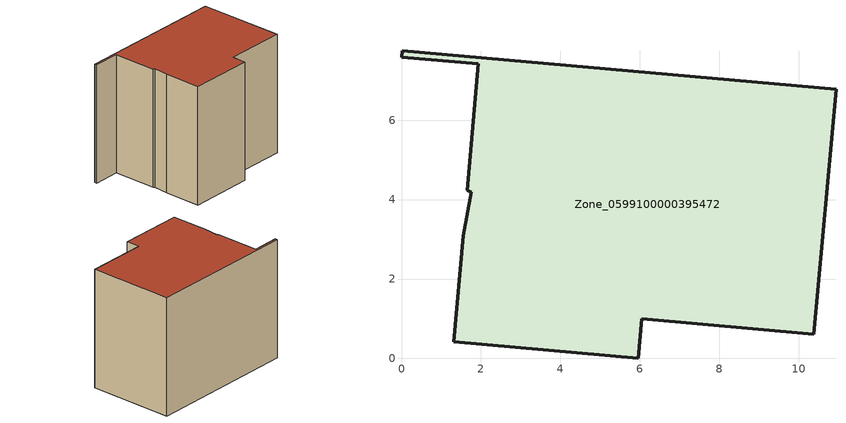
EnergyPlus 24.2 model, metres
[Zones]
Zone_0599100000395472
 floor ground (C_G): 1.93,7.41 0,7.59 0.01,7.75 10.94,6.78 10.38,0.62 6.05,1.01 5.96,0 1.32,0.42 1.55,3.09 1.75,4.19 1.66,4.24 z0
 wall outside (C_F): 10.94,6.78 0.01,7.75 0,7.59 1.93,7.41 1.66,4.24 1.75,4.19 1.55,3.09 1.32,0.42 5.96,0 6.05,1.01 10.38,0.62 10.94,6.78 z0:8.66
 roof outside (C_R): 1.66,4.24 1.75,4.19 1.55,3.09 1.32,0.42 5.96,0 6.05,1.01 10.38,0.62 10.94,6.78 0.01,7.75 0,7.59 1.93,7.41 z8.66
[BUILDING]
Pand.0599100000395472: North Axis=0; Terrain=City; Loads Convergence Tolerance Value=0.04; Temperature Convergence Tolerance Value=0.4; Solar Distribution=FullExterior; Maximum Number of Warmup Days=25; Minimum Number of Warmup Days=1
[Site:Location]
Rotterdam.The.Hague.AP_ZH_NLD Design_Conditions: Latitude=51.96; Longitude=4.45; Time Zone=1; Elevation=-4.5
[SITE:GROUNDTEMPERATURE:BUILDINGSURFACE]
18, 18, 18, 18, 18, 18, 18, 18, 18, 18, 18, 18
[MATERIAL] Thermal Absorptance=0.9; Solar Absorptance=0.7; Visible Absorptance=0.7
Name | Roughness | Thickness | Conductivity | Density | Specific Heat
G.TC.1992-2005 | MediumSmooth | 0.15 | 0.06 | 540 | 1210
F.TC.1992-2005 | Rough | 0.3 | 0.12 | 1920 | 840
R.TC.1992-2005 | MediumRough | 0.2 | 0.08 | 1500 | 1000
[CONSTRUCTION]
C_G: G.TC.1992-2005
C_F: F.TC.1992-2005
C_R: R.TC.1992-2005
[ZONE]
Zone_0599100000395472: Type=1; Multiplier=1; Ceiling Height=Autocalculate; Volume=Autocalculate; Floor Area=autocalculate; Part of Total Floor Area=Yes
[ZONEINFILTRATION:DESIGNFLOWRATE]
Infil_Zone_0599100000395472: Zone or ZoneList or Space or SpaceList=Zone_0599100000395472; Schedule=AlwaysOn; Design Flow Rate Calculation Method=Flow/Area; Flow Rate per Floor Area=0.0015; Constant Term Coefficient=1; Temperature Term Coefficient=0; Velocity Term Coefficient=0; Velocity Squared Term Coefficient=0
[HVACTEMPLATE:ZONE:IDEALLOADSAIRSYSTEM]
Zone_0599100000395472: Maximum Heating Supply Air Temperature=50; Minimum Cooling Supply Air Temperature=13; Maximum Heating Supply Air Humidity Ratio=0.0156; Minimum Cooling Supply Air Humidity Ratio=0.0077; Heating Limit=NoLimit; Cooling Limit=NoLimit; Dehumidification Control Type=ConstantSensibleHeatRatio; Cooling Sensible Heat Ratio=0.7; Dehumidification Setpoint=60; Humidification Control Type=None; Humidification Setpoint=30; Outdoor Air Method=None; Outdoor Air Flow Rate per Person=0.00944; Outdoor Air Flow Rate per Zone Floor Area=0; Outdoor Air Flow Rate per Zone=0; Demand Controlled Ventilation Type=None; Outdoor Air Economizer Type=NoEconomizer; Heat Recovery Type=None; Sensible Heat Recovery Effectiveness=0.7; Latent Heat Recovery Effectiveness=0.65
[ZONECONTROL:THERMOSTAT]
ThermostatControl_Zone_0599100000395472: Zone or ZoneList=Zone_0599100000395472; Control Type Schedule=DualSetpointControlType; Control 1=Thermostat_Zone_0599100000395472; Temperature Difference Between Cutout And Setpoint=0
[THERMOSTATSETPOINT:DUALSETPOINT]
Thermostat_Zone_0599100000395472: Heating Setpoint Temperature Schedule=HeatingSetpoint_Zone_0599100000395472; Cooling Setpoint Temperature Schedule=CoolingSetpoint_Zone_0599100000395472
[SCHEDULE:COMPACT]
HeatingSetpoint_Zone_0599100000395472: Through: 12/31, For: AllDays, Until: 24:00, 21
CoolingSetpoint_Zone_0599100000395472: Through: 12/31, For: AllDays, Until: 24:00, 24
DualSetpointControlType: Through: 12/31, For: AllDays, Until: 24:00, 4
AlwaysOn: Through: 12/31, For: AllDays, Until: 24:00, 1
